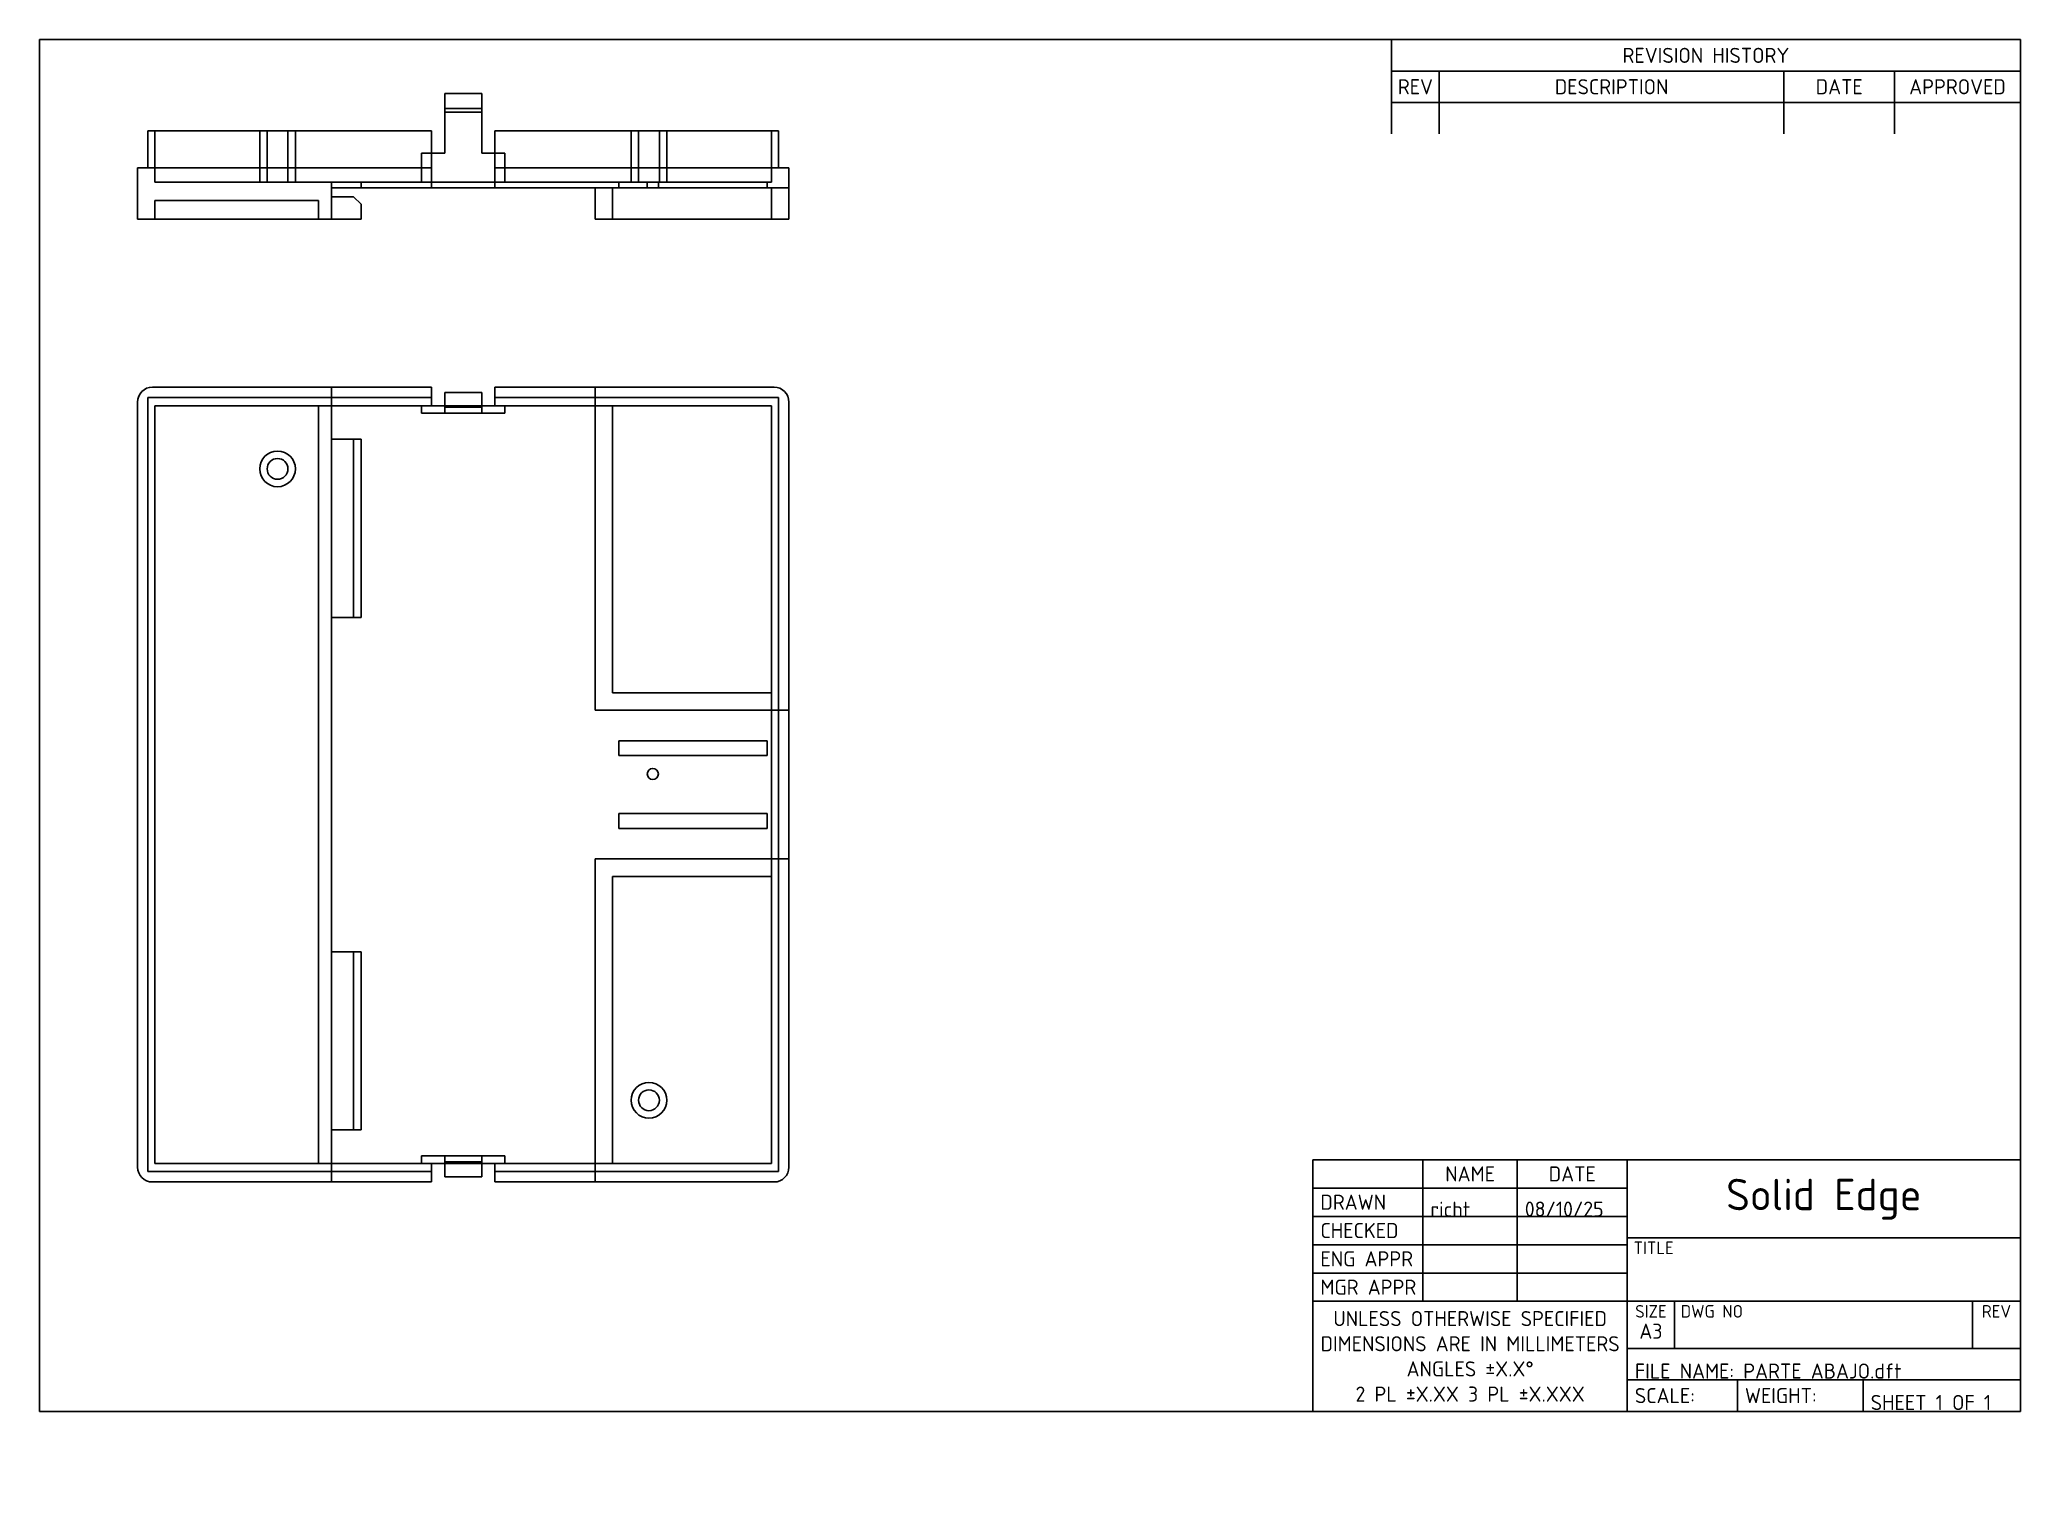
# Model space of a CAD drawing. Header units: millimetres. Extents: x 10 to 410, y -6 to 287.
import ezdxf
from ezdxf.entities.mleader import LeaderData, LeaderLine
from ezdxf.lldxf.tags import DXFTag
from ezdxf.math import Vec2, Vec3

# ---------------------------------------------------------------- set-up
doc = ezdxf.new("R2010")
doc.units = ezdxf.units.MM
doc.layers.add('Default', color=7, linetype='Continuous')
doc.layers.add('PARTE_ABAJO', color=7, linetype='Continuous')
tags = doc.linetypes.add('HIDDEN2', pattern=[4.7625, 3.175, -1.5875]).pattern_tags.tags
tags[6:7] = [DXFTag(74, 4), DXFTag(75, 0), DXFTag(340, '0'), DXFTag(46, 0.0), DXFTag(50, 0.0), DXFTag(44, 0.0), DXFTag(45, 0.0)]
tags[4:5] = [DXFTag(74, 4), DXFTag(75, 0), DXFTag(340, '0'), DXFTag(46, 0.0), DXFTag(50, 0.0), DXFTag(44, 0.0), DXFTag(45, 0.0)]

# ---------------------------------------------------------------- blocks, each defined once
blk = doc.blocks.new('SE')
at = {"layer": 'PARTE_ABAJO', "color": 7, "linetype": 'Continuous'}
for p, q in [((91.8, 276.09), (99.3, 276.09)), ((91.8, 273.09), (91.8, 276.09)), ((99.3, 276.09), (99.3, 273.09)), ((91.8, 272.34), (91.8, 273.09)), ((99.3, 273.09), (91.8, 273.09)), ((91.8, 272.34), (91.8, 264.09)), ((99.3, 272.34), (91.8, 272.34)), ((99.3, 273.09), (99.3, 272.34)), ((99.3, 272.34), (99.3, 264.09)), ((31.87, 268.59), (89.17, 268.59)), ((31.87, 261.09), (31.87, 268.59)), ((89.17, 261.09), (89.17, 268.59)), ((101.92, 268.59), (159.22, 268.59)), ((101.92, 268.59), (101.92, 261.09)), ((159.22, 261.09), (159.22, 268.59)), ((89.17, 264.09), (91.8, 264.09)), ((99.3, 264.09), (101.92, 264.09)), ((29.77, 261.09), (32.77, 261.09)), ((29.77, 250.74), (29.77, 261.09)), ((32.77, 261.09), (89.17, 261.09)), ((89.17, 257.04), (89.17, 261.09)), ((101.92, 261.09), (158.32, 261.09)), ((101.92, 257.04), (101.92, 261.09)), ((158.32, 261.09), (161.32, 261.09)), ((161.32, 261.09), (161.32, 250.74)), ((89.17, 257.04), (68.92, 257.04)), ((68.92, 257.04), (68.92, 250.74)), ((101.92, 257.04), (89.17, 257.04)), ((122.17, 257.04), (101.92, 257.04)), ((122.17, 257.04), (122.17, 250.74)), ((68.92, 255.24), (73.42, 255.24)), ((74.92, 253.74), (73.42, 255.24)), ((74.92, 253.74), (74.92, 250.74)), ((32.77, 250.74), (29.77, 250.74)), ((32.77, 250.74), (68.92, 250.74)), ((68.92, 250.74), (74.92, 250.74)), ((122.17, 250.74), (158.32, 250.74)), ((161.32, 250.74), (158.32, 250.74))]:
    blk.add_line(p, q, dxfattribs=at)
at = {"layer": 'PARTE_ABAJO', "color": 7, "linetype": 'HIDDEN2'}
for p, q in [((33.3, 258.24), (33.3, 268.59)), ((54.45, 268.59), (54.45, 258.24)), ((55.95, 268.59), (55.95, 258.24)), ((60.15, 258.24), (60.15, 268.59)), ((61.65, 258.24), (61.65, 268.59)), ((129.45, 268.59), (129.45, 258.24)), ((130.95, 268.59), (130.95, 258.24)), ((135.15, 258.24), (135.15, 268.59)), ((136.65, 258.24), (136.65, 268.59)), ((157.8, 258.24), (157.8, 268.59)), ((87.15, 264.09), (89.17, 264.09)), ((87.15, 264.09), (87.15, 258.24)), ((101.92, 264.09), (103.95, 264.09)), ((103.95, 264.09), (103.95, 258.24)), ((33.3, 258.24), (87.15, 258.24)), ((68.92, 257.04), (68.92, 258.24)), ((74.92, 257.04), (74.92, 258.24)), ((103.95, 258.24), (87.15, 258.24)), ((103.95, 258.24), (157.8, 258.24)), ((125.7, 257.04), (122.17, 257.04)), ((125.7, 257.04), (157.8, 257.04)), ((125.7, 257.04), (125.7, 250.74)), ((126.95, 258.24), (126.95, 257.04)), ((132.71, 258.24), (132.71, 257.04)), ((134.96, 257.04), (134.96, 258.24)), ((156.95, 258.24), (156.95, 257.04)), ((161.32, 257.04), (157.8, 257.04)), ((157.8, 257.04), (157.8, 250.74)), ((33.3, 254.49), (33.3, 250.74)), ((33.3, 254.49), (66.3, 254.49)), ((66.3, 254.49), (66.3, 250.74))]:
    blk.add_line(p, q, dxfattribs=at)
blk = doc.blocks.new('SE1')
at = {"layer": 'PARTE_ABAJO', "color": 7, "linetype": 'Continuous'}
for p, q in [((89.17, 216.82), (32.77, 216.82)), ((89.17, 216.82), (89.17, 214.72)), ((158.32, 216.82), (101.92, 216.82)), ((101.92, 214.72), (101.92, 216.82)), ((29.77, 213.82), (29.77, 59.32)), ((31.87, 214.72), (31.87, 58.42)), ((89.17, 214.72), (31.87, 214.72)), ((33.3, 213.07), (33.3, 60.07)), ((89.17, 213.07), (33.3, 213.07)), ((87.15, 211.57), (87.15, 213.07)), ((89.17, 214.72), (89.17, 213.07)), ((89.17, 213.07), (91.8, 213.07)), ((91.8, 215.77), (99.3, 215.77)), ((91.8, 212.77), (91.8, 215.77)), ((91.8, 211.57), (91.8, 212.77)), ((99.3, 212.77), (91.8, 212.77)), ((99.3, 215.77), (99.3, 212.77)), ((99.3, 213.07), (101.92, 213.07)), ((99.3, 212.77), (99.3, 211.57)), ((159.22, 214.72), (101.92, 214.72)), ((101.92, 213.07), (101.92, 214.72)), ((157.8, 213.07), (101.92, 213.07)), ((103.95, 213.07), (103.95, 211.57)), ((157.8, 60.07), (157.8, 213.07)), ((159.22, 58.42), (159.22, 214.72)), ((161.32, 59.32), (161.32, 213.82)), ((91.8, 211.57), (87.15, 211.57)), ((99.3, 211.57), (91.8, 211.57)), ((103.95, 211.57), (99.3, 211.57)), ((74.92, 206.32), (68.92, 206.32)), ((68.92, 206.32), (68.92, 170.32)), ((73.42, 170.32), (73.42, 206.32)), ((74.92, 170.32), (74.92, 206.32)), ((68.92, 170.32), (74.92, 170.32)), ((126.95, 145.43), (156.95, 145.43)), ((126.95, 142.43), (126.95, 145.43)), ((156.95, 145.43), (156.95, 142.43)), ((156.95, 142.43), (126.95, 142.43)), ((126.95, 130.71), (126.95, 127.71)), ((156.95, 130.71), (126.95, 130.71)), ((156.95, 127.71), (156.95, 130.71)), ((126.95, 127.71), (156.95, 127.71)), ((68.92, 66.82), (68.92, 102.82)), ((68.92, 102.82), (74.92, 102.82)), ((73.42, 66.82), (73.42, 102.82)), ((74.92, 102.82), (74.92, 66.82)), ((74.92, 66.82), (68.92, 66.82)), ((33.3, 60.07), (89.17, 60.07)), ((87.15, 61.57), (87.15, 60.07)), ((91.8, 61.57), (87.15, 61.57)), ((89.17, 58.42), (89.17, 60.07)), ((89.17, 60.07), (91.8, 60.07)), ((91.8, 61.57), (91.8, 60.37)), ((99.3, 61.57), (91.8, 61.57)), ((91.8, 60.37), (99.3, 60.37)), ((91.8, 57.37), (91.8, 60.37)), ((103.95, 61.57), (99.3, 61.57)), ((99.3, 60.37), (99.3, 61.57)), ((99.3, 60.37), (99.3, 57.37)), ((99.3, 60.07), (101.92, 60.07)), ((101.92, 60.07), (157.8, 60.07)), ((101.92, 60.07), (101.92, 58.42)), ((103.95, 60.07), (103.95, 61.57)), ((31.87, 58.42), (89.17, 58.42)), ((32.77, 56.32), (89.17, 56.32)), ((89.17, 56.32), (89.17, 58.42)), ((99.3, 57.37), (91.8, 57.37)), ((101.92, 58.42), (159.22, 58.42)), ((101.92, 58.42), (101.92, 56.32)), ((101.92, 56.32), (158.32, 56.32))]:
    blk.add_line(p, q, dxfattribs=at)
at = {"layer": 'PARTE_ABAJO', "color": 7, "linetype": 'HIDDEN2'}
for p, q in [((68.92, 206.32), (68.92, 216.82)), ((122.17, 216.82), (122.17, 151.57)), ((66.3, 60.07), (66.3, 213.07)), ((99.3, 213.07), (91.8, 213.07)), ((125.7, 155.09), (125.7, 213.07)), ((68.92, 102.82), (68.92, 170.32)), ((157.8, 155.09), (125.7, 155.09)), ((122.17, 151.57), (161.32, 151.57)), ((122.17, 121.57), (122.17, 56.32)), ((161.32, 121.57), (122.17, 121.57)), ((157.8, 118.04), (125.7, 118.04)), ((125.7, 118.04), (125.7, 60.07)), ((68.92, 56.32), (68.92, 66.82)), ((99.3, 60.07), (91.8, 60.07))]:
    blk.add_line(p, q, dxfattribs=at)
at = {"layer": 'PARTE_ABAJO', "color": 7, "linetype": 'Continuous'}
for centre, radius in [((58.05, 200.32), 3.6), ((58.05, 200.32), 2.1), ((133.83, 138.72), 1.12), ((133.05, 72.82), 3.6), ((133.05, 72.82), 2.1)]:
    blk.add_circle(centre, radius, dxfattribs=at)
for centre, start, end in [((32.77, 213.82), 90, 180), ((158.32, 213.82), 0, 90), ((32.77, 59.32), 180, 270), ((158.32, 59.32), 270, 0)]:
    blk.add_arc(centre, 3, start, end, dxfattribs=at)
blk = doc.blocks.new('_DOT')
at = {"color": 0}
blk.add_line((0, 0), (-1, 0), dxfattribs=at)
at = {"color": 0, "const_width": 0.333}
blk.add_lwpolyline([(-0.1665, 0, 1), (0.1665, 0, 1)], format="xyb", close=True, dxfattribs=at)

msp = doc.modelspace()

# ---------------------------------------------------------------- linework, layer by layer
at = {"layer": 'Default', "color": 7, "linetype": 'Continuous'}
for p, q in [((410, 287), (10, 287)), ((10, 287), (10, 10)), ((283, 287), (283, 267.95)), ((410, 10), (410, 287)), ((283, 280.65), (410, 280.65)), ((292.65, 280.65), (292.65, 267.95)), ((362.25, 280.65), (362.25, 267.95)), ((384.6, 280.65), (384.6, 267.95)), ((283, 274.3), (410, 274.3)), ((267.12, 10), (267.12, 60.8)), ((267.12, 60.8), (410, 60.8)), ((289.35, 32.23), (289.35, 60.8)), ((308.4, 32.23), (308.4, 60.8)), ((330.62, 10), (330.62, 60.8)), ((267.12, 55.09), (330.62, 55.09)), ((267.12, 49.37), (330.62, 49.37)), ((330.62, 45.05), (410, 45.05)), ((267.12, 43.66), (330.62, 43.66)), ((267.12, 37.94), (330.62, 37.94)), ((267.12, 32.23), (410, 32.23)), ((340.15, 22.7), (340.15, 32.1)), ((400.35, 22.7), (400.35, 32.1)), ((330.62, 22.7), (410, 22.7)), ((330.62, 16.35), (410, 16.35)), ((352.85, 10), (352.85, 16.35)), ((378.25, 10), (378.25, 16.35)), ((10, 10), (410, 10))]:
    msp.add_line(p, q, dxfattribs=at)

# ---------------------------------------------------------------- block references
at = {"layer": 'Default'}
for name in ['SE', 'SE1']:
    msp.add_blockref(name, (0, 0), dxfattribs=at)

# ---------------------------------------------------------------- texts
for s, insert, char_height, width, attachment_point in [('{\\fSolid Edge ISO|b0||i0||c0|p34;\\C7;\\H3.048;\\W1.;REVISION HISTORY}', (346.5, 283.82), 3.048, 127, 5), ('{\\fSolid Edge ISO|b0||i0||c0|p34;\\C7;\\H3.048;\\W1.;REV}', (287.83, 277.48), 3.048, 9.652, 5), ('{\\fSolid Edge ISO|b0||i0||c0|p34;\\C7;\\H3.048;\\W1.;DESCRIPTION}', (327.45, 277.48), 3.048, 69.596, 5), ('{\\fSolid Edge ISO|b0||i0||c0|p34;\\C7;\\H3.048;\\W1.;DATE}', (373.42, 277.48), 3.048, 22.352, 5), ('{\\fSolid Edge ISO|b0||i0||c0|p34;\\C7;\\H3.048;\\W1.;APPROVED}', (397.3, 277.48), 3.048, 25.4, 5), ('{\\fSolid Edge ISO|b0||i0||c0|p34;\\C7;\\H3.048;\\W1.;NAME}', (298.88, 57.94), 3.048, 19.05, 5), ('{\\fSolid Edge ISO|b0||i0||c0|p34;\\C7;\\H3.048;\\W1.;DATE}', (319.51, 57.94), 3.048, 22.225, 5), ('{\\fSolid Edge ISO|b1||i0||c0|p34;\\C7;\\H6.35;\\W1.;Solid Edge}', (370.31, 52.83), 6.35, 79.375, 5), ('{\\fSolid Edge ISO|b0||i0||c0|p34;\\C7;\\H3.048;\\W1.;DRAWN}', (268.65, 52.23), 3.048, 20.701, 4), ('{\\fSolid Edge ISO|b0||i0||c0|p34;\\C7;\\H3.048;\\W1.;CHECKED}', (268.65, 46.51), 3.048, 20.701, 4), ('{\\fSolid Edge ISO|b0||i0||c0|p34;\\C7;\\H2.54;\\W1.;TITLE}', (331.89, 44.3), 2.54, 78.105, 1), ('{\\fSolid Edge ISO|b0||i0||c0|p34;\\C7;\\H3.048;\\W1.;ENG APPR}', (268.65, 40.8), 3.048, 20.701, 4), ('{\\fSolid Edge ISO|b0||i0||c0|p34;\\C7;\\H3.048;\\W1.;MGR APPR}', (268.65, 35.08), 3.048, 20.701, 4), ('{\\fSolid Edge ISO|b0||i0||c0|p34;\\C7;\\H3.048;\\W1.;UNLESS OTHERWISE SPECIFIED\\P}{\\fSolid Edge ISO|b0||i0||c0|p34;\\C7;\\H3.048;\\W1.;DIMENSIONS ARE IN MILLIMETERS\\P}{\\fSolid Edge ISO|b0||i0||c0|p34;\\C7;\\H3.048;\\W1.;ANGLES ±X.X°\\P}{\\fSolid Edge ISO|b0||i0||c0|p34;\\C7;\\H3.048;\\W1.;2 PL ±X.XX 3 PL ±X.XXX}', (298.88, 21.11), 3.048, 63.5, 5), ('{\\fSolid Edge ISO|b0||i0||c0|p34;\\C7;\\H2.54;\\W1.;SIZE}', (335.39, 31.47), 2.54, 9.525, 2), ('{\\fSolid Edge ISO|b0||i0||c0|p34;\\C7;\\H2.54;\\W1.;DWG NO}', (341.42, 31.47), 2.54, 58.928, 1), ('{\\fSolid Edge ISO|b0||i0||c0|p34;\\C7;\\H2.54;\\W1.;REV}', (405.17, 31.47), 2.54, 9.652, 2), ('{\\fSolid Edge ISO|b1||i0||c0|p34;\\C7;\\H3.048;\\W1.;A3}', (335.39, 26.19), 3.048, 9.525, 5), ('{\\fSolid Edge ISO|b0||i0||c0|p34;\\C7;\\H3.048;\\W1.;SCALE:}', (332.15, 13.18), 3.048, 20.701, 4), ('{\\fSolid Edge ISO|b0||i0||c0|p34;\\C7;\\H3.048;\\W1.;WEIGHT:}', (354.37, 13.18), 3.048, 23.876, 4)]:
    msp.add_mtext(s, dxfattribs=dict(at, insert=insert, char_height=char_height, width=width, attachment_point=attachment_point))

# ---------------------------------------------------------------- leaders
at = {"layer": 'Default', "color": 7, "linetype": 'Continuous'}
ml = msp.add_multileader_mtext('Standard', dxfattribs=at)
ml.set_content('{\\pxsm0.9;\\fSolid Edge ISO|b0||i0||c0|p34;\\W1.;richt\\P}', color=256)
ml.set_leader_properties()
ml.set_arrow_properties(name='DOT')
ml.build(insert=Vec2(0, 0))
ml.multileader.update_dxf_attribs({"leader_type": 0, "dogleg_length": 0, "arrow_head_size": 3.05})
ctx = ml.context
ctx.base_point, ctx.char_height, ctx.arrow_head_size = Vec3(0, 0), 3.048, 3.05
ctx.mtext.insert = Vec3(290.87, 52.33)
ml = msp.add_multileader_mtext('Standard', dxfattribs=at)
ml.set_content('{\\pxsm0.9;\\fSolid Edge ISO|b0||i0||c0|p34;\\W1.;08/10/25\\P}', color=256)
ml.set_leader_properties()
ml.set_arrow_properties(name='DOT')
ml.build(insert=Vec2(0, 0))
ml.multileader.update_dxf_attribs({"leader_type": 0, "dogleg_length": 0, "arrow_head_size": 3.05})
ctx = ml.context
ctx.base_point, ctx.char_height, ctx.arrow_head_size = Vec3(0, 0), 3.048, 3.05
ctx.mtext.insert = Vec3(309.92, 52.37)
ml = msp.add_multileader_mtext('Standard', dxfattribs=at)
ml.set_content('{\\pxsm0.9;\\fSolid Edge ISO|b0||i0||c0|p34;\\W1.;FILE NAME: PARTE ABAJO.dft\\P}', color=256)
ml.set_leader_properties()
ml.set_arrow_properties(name='DOT')
ml.build(insert=Vec2(0, 0))
ml.multileader.update_dxf_attribs({"leader_type": 0, "dogleg_length": 0, "arrow_head_size": 3.05})
ctx = ml.context
ctx.base_point, ctx.char_height, ctx.arrow_head_size = Vec3(0, 0), 3.048, 3.05
ctx.mtext.insert = Vec3(332.15, 19.66)
ml = msp.add_multileader_mtext('Standard', dxfattribs=at)
ml.set_content('{\\pxsm0.9;\\fSolid Edge ISO|b0||i0||c0|p34;\\W1.;SHEET 1 OF 1\\P}', color=256)
ml.set_leader_properties()
ml.set_arrow_properties(name='DOT')
ml.build(insert=Vec2(0, 0))
ml.multileader.update_dxf_attribs({"leader_type": 0, "dogleg_length": 0, "arrow_head_size": 3.05})
ctx = ml.context
ctx.base_point, ctx.char_height, ctx.arrow_head_size = Vec3(0, 0), 3.048, 3.05
ctx.mtext.insert = Vec3(379.77, 13.31)

doc.saveas('drawing.dxf')
